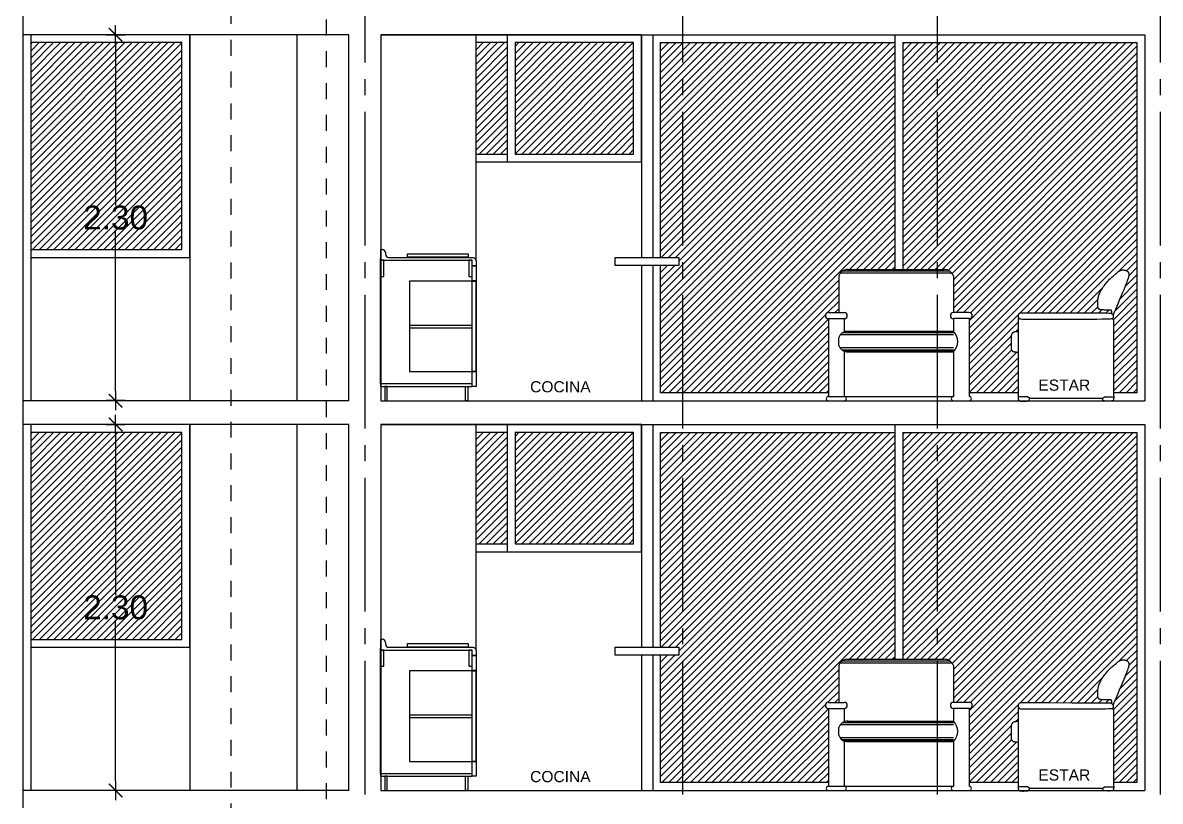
# Model space of a CAD drawing. Header units: millimetres. Extents: x 1217 to 2428, y 234 to 644.
# Drawn here: x 2248.72 to 2255.87, y 392.03 to 396.93 of the extents above; entities that cross this region are included whole.
import ezdxf

# ---------------------------------------------------------------- set-up
doc = ezdxf.new("R2010")
doc.units = ezdxf.units.MM
doc.linetypes.add('ACAD_ISO04W100', pattern=[30, 24, -3, 0, -3])
doc.linetypes.add('HIDDEN2', pattern=[0.1875, 0.125, -0.0625])
doc.layers.get('0').update_dxf_attribs({"lineweight": 5})
for name, color, linetype in [('0.1', 251, 'Continuous'), ('0.2', 2, 'Continuous'), ('0.3', 6, 'Continuous'), ('ARTEFACTOS', 4, 'Continuous'), ('Ejes', 8, 'Continuous'), ('MURO', 5, 'Continuous'), ('Texto', 1, 'Continuous')]:
    doc.layers.add(name, color=color, linetype=linetype)
doc.styles.add('INTERARQ', font='arial.ttf')
doc.styles.get("Standard").update_dxf_attribs({"font": 'arial.ttf'})
doc.dimstyles.new('ESCALA_1-50', dxfattribs={"dimtxt": 0.15, "dimasz": 0.06, "dimexe": 0.18, "dimexo": 0.0625, "dimgap": 0, "dimtad": 0, "dimtih": 1, "dimtoh": 1, "dimzin": 0, "dimdsep": 46, "dimtxsty": 'INTERARQ', "dimblk": 'DIMTICK', "dimcen": 0, "dimse1": 1, "dimse2": 1, "dimclrd": 256, "dimclre": 1, "dimclrt": 2, "dimadec": 0, "dimazin": 0, "dimtfac": 4.5, "dimtofl": 0, "dimtmove": 2, "dimatfit": 3, "dimldrblk": 'DIMTICK', "dimfxl": 1, "dimtolj": 1, "dimtzin": 0, "dimarcsym": 0})
pattern_1 = [(45, (422.33998, -305.07355), (-0.0224506403, 0.0224506403), [])]
pattern_2 = [(45, (422.33998, -302.62355), (-0.0224506403, 0.0224506403), [])]

# ---------------------------------------------------------------- blocks, each defined once
blk = doc.blocks.new('sillon elv 1')
at = {"layer": '0.2'}
blk.add_line((382065.2343, 7753267.5813), (382065.6901, 7753267.5813), dxfattribs=at)
for points in [[(382065.1739, 7753268.114), (382065.1742, 7753268.1156), (382065.1744, 7753268.1172), (382065.1745, 7753268.1189), (382065.1746, 7753268.1205), (382065.1745, 7753268.1222), (382065.1745, 7753268.1238), (382065.1744, 7753268.1253), (382065.1744, 7753268.1268), (382065.1745, 7753268.1281), (382065.1745, 7753268.1294), (382065.1747, 7753268.1306), (382065.1749, 7753268.1316), (382065.1751, 7753268.1326), (382065.1753, 7753268.1335), (382065.1756, 7753268.1342), (382065.1759, 7753268.1349), (382065.1762, 7753268.1355), (382065.1765, 7753268.136), (382065.1768, 7753268.1364), (382065.1771, 7753268.1368), (382065.1775, 7753268.1371), (382065.178, 7753268.1373), (382065.1785, 7753268.1375), (382065.179, 7753268.1376), (382065.1796, 7753268.1377), (382065.1804, 7753268.1378), (382065.1814, 7753268.1379), (382065.1828, 7753268.1379), (382065.1846, 7753268.138), (382065.187, 7753268.138), (382065.19, 7753268.1381), (382065.1937, 7753268.1381), (382065.1982, 7753268.1381), (382065.2034, 7753268.1382), (382065.2089, 7753268.1383), (382065.2147, 7753268.1384), (382065.2204, 7753268.1385), (382065.2259, 7753268.1386), (382065.231, 7753268.1388), (382065.2353, 7753268.139), (382065.2389, 7753268.1392), (382065.2417, 7753268.1395), (382065.2439, 7753268.1397), (382065.2455, 7753268.14), (382065.2467, 7753268.1403), (382065.2476, 7753268.1405), (382065.2482, 7753268.1408), (382065.2488, 7753268.141), (382065.2493, 7753268.1412), (382065.2498, 7753268.1413), (382065.2504, 7753268.1415), (382065.2509, 7753268.1417), (382065.2515, 7753268.142), (382065.2522, 7753268.1423), (382065.2529, 7753268.1426), (382065.2537, 7753268.1431), (382065.2545, 7753268.1437), (382065.2554, 7753268.1444), (382065.2563, 7753268.1454), (382065.2572, 7753268.1465), (382065.2581, 7753268.148), (382065.2589, 7753268.1498), (382065.2597, 7753268.1519), (382065.2604, 7753268.1545), (382065.2611, 7753268.1574), (382065.2616, 7753268.1608), (382065.262, 7753268.1645), (382065.2624, 7753268.1685), (382065.2626, 7753268.1727), (382065.2627, 7753268.1771), (382065.2627, 7753268.1816), (382065.2627, 7753268.1863), (382065.2625, 7753268.1909), (382065.2622, 7753268.1956), (382065.2617, 7753268.2004), (382065.2611, 7753268.2053), (382065.2603, 7753268.2102), (382065.2593, 7753268.2154), (382065.258, 7753268.2207), (382065.2565, 7753268.2262), (382065.2547, 7753268.2319), (382065.2526, 7753268.2378), (382065.2501, 7753268.2439), (382065.2474, 7753268.2502), (382065.2443, 7753268.2566), (382065.2408, 7753268.2632), (382065.2369, 7753268.2699), (382065.2327, 7753268.2767), (382065.228, 7753268.2836), (382065.2229, 7753268.2906), (382065.2176, 7753268.2976), (382065.212, 7753268.3046), (382065.2061, 7753268.3115), (382065.2001, 7753268.3182), (382065.194, 7753268.3249), (382065.1878, 7753268.3313), (382065.1816, 7753268.3375), (382065.1754, 7753268.3434), (382065.1694, 7753268.349), (382065.1635, 7753268.3543), (382065.1578, 7753268.3592), (382065.1525, 7753268.3637), (382065.1475, 7753268.3679), (382065.1429, 7753268.3715), (382065.1387, 7753268.3747), (382065.135, 7753268.3775), (382065.1316, 7753268.3799), (382065.1286, 7753268.382), (382065.1259, 7753268.3837), (382065.1233, 7753268.3851), (382065.1209, 7753268.3863), (382065.1187, 7753268.3874), (382065.1165, 7753268.3882), (382065.1144, 7753268.3889), (382065.1123, 7753268.3895), (382065.1103, 7753268.3899), (382065.1083, 7753268.3902), (382065.1063, 7753268.3904), (382065.1044, 7753268.3905), (382065.1024, 7753268.3904), (382065.1005, 7753268.3903), (382065.0985, 7753268.39), (382065.0966, 7753268.3897), (382065.0947, 7753268.3894), (382065.0929, 7753268.3889), (382065.0912, 7753268.3885), (382065.0896, 7753268.388), (382065.088, 7753268.3876), (382065.0866, 7753268.3872), (382065.0853, 7753268.3867), (382065.084, 7753268.3863), (382065.0829, 7753268.3859), (382065.0818, 7753268.3854), (382065.0808, 7753268.385), (382065.0798, 7753268.3846), (382065.0789, 7753268.3841), (382065.0779, 7753268.3836), (382065.077, 7753268.3831), (382065.0761, 7753268.3825), (382065.0752, 7753268.3818), (382065.0743, 7753268.3811), (382065.0735, 7753268.3803), (382065.0726, 7753268.3794), (382065.0718, 7753268.3784), (382065.071, 7753268.3773), (382065.0702, 7753268.376), (382065.0695, 7753268.3746), (382065.0688, 7753268.3731), (382065.0682, 7753268.3715), (382065.0677, 7753268.3697), (382065.0672, 7753268.3679), (382065.0668, 7753268.3659), (382065.0666, 7753268.3638), (382065.0665, 7753268.3614), (382065.0666, 7753268.3588), (382065.0669, 7753268.3558), (382065.0675, 7753268.3524), (382065.0683, 7753268.3484), (382065.0695, 7753268.3438), (382065.0711, 7753268.3385), (382065.0731, 7753268.3324), (382065.0756, 7753268.3252), (382065.0787, 7753268.3168), (382065.0825, 7753268.3069), (382065.0871, 7753268.2952), (382065.0925, 7753268.2816), (382065.099, 7753268.2658), (382065.1066, 7753268.2475), (382065.1153, 7753268.2269), (382065.1246, 7753268.2047), (382065.1341, 7753268.1823), (382065.1433, 7753268.1607), (382065.1516, 7753268.1412), (382065.1585, 7753268.125), (382065.1635, 7753268.1132), (382065.1662, 7753268.107)], [(382065.7482, 7753268.1195), (382065.7512, 7753268.1185), (382065.7538, 7753268.1173), (382065.7559, 7753268.1159), (382065.7576, 7753268.1144), (382065.759, 7753268.1129), (382065.7601, 7753268.1112), (382065.761, 7753268.1096), (382065.7617, 7753268.1079), (382065.7622, 7753268.1063), (382065.7626, 7753268.1048), (382065.7628, 7753268.1033), (382065.7629, 7753268.1018), (382065.763, 7753268.1004), (382065.7629, 7753268.0991), (382065.7628, 7753268.0978), (382065.7626, 7753268.0966), (382065.7624, 7753268.0954), (382065.7621, 7753268.0943), (382065.7618, 7753268.0932), (382065.7614, 7753268.0922), (382065.7609, 7753268.0912), (382065.7604, 7753268.0903), (382065.7599, 7753268.0894), (382065.7593, 7753268.0885), (382065.7586, 7753268.0877), (382065.7578, 7753268.0869), (382065.757, 7753268.0861), (382065.756, 7753268.0854), (382065.7551, 7753268.0847), (382065.754, 7753268.0841), (382065.7529, 7753268.0835), (382065.7517, 7753268.083), (382065.7502, 7753268.0826), (382065.7476, 7753268.0823), (382065.7428, 7753268.082), (382065.7348, 7753268.0818), (382065.7223, 7753268.0816), (382065.7045, 7753268.0815), (382065.6801, 7753268.0814), (382065.6482, 7753268.0813), (382065.6082, 7753268.0812), (382065.5617, 7753268.0812), (382065.5109, 7753268.0812), (382065.458, 7753268.0813), (382065.4051, 7753268.0813), (382065.3544, 7753268.0815), (382065.3081, 7753268.0817), (382065.2683, 7753268.0819), (382065.2366, 7753268.0823), (382065.2126, 7753268.0827), (382065.1951, 7753268.0832), (382065.1831, 7753268.0837), (382065.1755, 7753268.0842), (382065.1711, 7753268.0848), (382065.169, 7753268.0854), (382065.168, 7753268.0859), (382065.1673, 7753268.0865), (382065.1666, 7753268.0871), (382065.166, 7753268.0877), (382065.1655, 7753268.0884), (382065.1649, 7753268.0891), (382065.1645, 7753268.0899), (382065.164, 7753268.0907), (382065.1636, 7753268.0917), (382065.1633, 7753268.0927), (382065.1629, 7753268.0939), (382065.1627, 7753268.0951), (382065.1625, 7753268.0963), (382065.1623, 7753268.0976), (382065.1623, 7753268.0988), (382065.1623, 7753268.1), (382065.1625, 7753268.1011), (382065.1628, 7753268.1021), (382065.1632, 7753268.1031), (382065.1636, 7753268.1039), (382065.1642, 7753268.1048), (382065.1648, 7753268.1056), (382065.1655, 7753268.1063), (382065.1662, 7753268.1071), (382065.1669, 7753268.1078), (382065.1676, 7753268.1086), (382065.1684, 7753268.1094), (382065.1691, 7753268.1101), (382065.1699, 7753268.1109), (382065.1707, 7753268.1116), (382065.1716, 7753268.1124), (382065.1724, 7753268.113), (382065.1733, 7753268.1137), (382065.1743, 7753268.1143), (382065.1753, 7753268.1148), (382065.1764, 7753268.1153), (382065.1774, 7753268.1157), (382065.1785, 7753268.1161), (382065.1796, 7753268.1164), (382065.1807, 7753268.1167), (382065.1818, 7753268.1169), (382065.1839, 7753268.1172), (382065.1926, 7753268.1174), (382065.2144, 7753268.1176), (382065.2558, 7753268.1178), (382065.3233, 7753268.1181), (382065.4235, 7753268.1185), (382065.563, 7753268.1189), (382065.7482, 7753268.1195)], [(382065.1727, 7753268.0846), (382065.1704, 7753268.0832), (382065.1685, 7753268.0819), (382065.1669, 7753268.0806), (382065.1657, 7753268.0794), (382065.1647, 7753268.0781), (382065.164, 7753268.0769), (382065.1634, 7753268.0758), (382065.1631, 7753268.0746), (382065.1628, 7753268.0726), (382065.1626, 7753268.0652), (382065.1625, 7753268.047), (382065.1624, 7753268.0127), (382065.1624, 7753267.9567), (382065.1624, 7753267.8738), (382065.1624, 7753267.7584), (382065.1624, 7753267.6053)], [(382065.7621, 7753268.0013), (382065.7666, 7753268.0017), (382065.7707, 7753268.0019), (382065.7743, 7753268.0019), (382065.7775, 7753268.0017), (382065.7804, 7753268.0013), (382065.783, 7753268.0009), (382065.7852, 7753268.0003), (382065.7873, 7753267.9997), (382065.7892, 7753267.9991), (382065.791, 7753267.9984), (382065.7926, 7753267.9978), (382065.7941, 7753267.9971), (382065.7954, 7753267.9963), (382065.7966, 7753267.9955), (382065.7977, 7753267.9947), (382065.7987, 7753267.9938), (382065.7996, 7753267.9929), (382065.8005, 7753267.9919), (382065.8012, 7753267.9909), (382065.8018, 7753267.9898), (382065.8024, 7753267.9888), (382065.803, 7753267.9877), (382065.8034, 7753267.9866), (382065.8039, 7753267.9855), (382065.8043, 7753267.9843), (382065.8046, 7753267.9831), (382065.8049, 7753267.9816), (382065.8052, 7753267.9797), (382065.8055, 7753267.9773), (382065.8058, 7753267.9743), (382065.806, 7753267.9705), (382065.8062, 7753267.9658), (382065.8064, 7753267.9601), (382065.8066, 7753267.9536), (382065.8068, 7753267.9466), (382065.8069, 7753267.9394), (382065.8071, 7753267.9322), (382065.8072, 7753267.9251), (382065.8072, 7753267.9186), (382065.8072, 7753267.9129), (382065.8072, 7753267.9081), (382065.8072, 7753267.9041), (382065.807, 7753267.901), (382065.8069, 7753267.8984), (382065.8067, 7753267.8964), (382065.8065, 7753267.8948), (382065.8062, 7753267.8934), (382065.8059, 7753267.8922), (382065.8056, 7753267.891), (382065.8053, 7753267.8898), (382065.8048, 7753267.8887), (382065.8044, 7753267.8876), (382065.8039, 7753267.8865), (382065.8033, 7753267.8855), (382065.8027, 7753267.8845), (382065.802, 7753267.8836), (382065.8012, 7753267.8828), (382065.8004, 7753267.882), (382065.7995, 7753267.8812), (382065.7986, 7753267.8805), (382065.7976, 7753267.8799), (382065.7966, 7753267.8793), (382065.7955, 7753267.8787), (382065.7944, 7753267.8782), (382065.7933, 7753267.8777), (382065.7918, 7753267.8772), (382065.7898, 7753267.8767), (382065.787, 7753267.8762), (382065.783, 7753267.8755), (382065.7778, 7753267.8748), (382065.7709, 7753267.874), (382065.7621, 7753267.8731)], [(382065.1619, 7753267.5923), (382065.1619, 7753267.5897), (382065.1619, 7753267.5872), (382065.162, 7753267.585), (382065.1622, 7753267.5829), (382065.1624, 7753267.581), (382065.1627, 7753267.5792), (382065.163, 7753267.5776), (382065.1633, 7753267.5762), (382065.1636, 7753267.5749), (382065.164, 7753267.5737), (382065.1644, 7753267.5727), (382065.1648, 7753267.5718), (382065.1653, 7753267.5709), (382065.1658, 7753267.5702), (382065.1665, 7753267.5695), (382065.1672, 7753267.5689), (382065.168, 7753267.5684), (382065.1689, 7753267.5679), (382065.17, 7753267.5674), (382065.1712, 7753267.5671), (382065.1727, 7753267.5667), (382065.1744, 7753267.5664), (382065.1763, 7753267.5662), (382065.1785, 7753267.566), (382065.1811, 7753267.5658), (382065.1839, 7753267.5657), (382065.1869, 7753267.5657), (382065.19, 7753267.5656), (382065.1932, 7753267.5656), (382065.1965, 7753267.5656), (382065.1997, 7753267.5657), (382065.2028, 7753267.5657), (382065.2058, 7753267.5658), (382065.2087, 7753267.5658), (382065.2114, 7753267.5659), (382065.2139, 7753267.566), (382065.2162, 7753267.5662), (382065.2184, 7753267.5664), (382065.2203, 7753267.5667), (382065.2221, 7753267.5671), (382065.2237, 7753267.5675), (382065.2251, 7753267.5682), (382065.2265, 7753267.5691), (382065.2278, 7753267.5704), (382065.2292, 7753267.5722), (382065.2307, 7753267.5745), (382065.2324, 7753267.5775), (382065.2343, 7753267.5813)], [(382065.7625, 7753267.5923), (382065.7626, 7753267.5897), (382065.7625, 7753267.5872), (382065.7624, 7753267.585), (382065.7623, 7753267.5829), (382065.762, 7753267.581), (382065.7618, 7753267.5792), (382065.7615, 7753267.5776), (382065.7612, 7753267.5762), (382065.7608, 7753267.5749), (382065.7605, 7753267.5737), (382065.7601, 7753267.5727), (382065.7597, 7753267.5718), (382065.7592, 7753267.5709), (382065.7586, 7753267.5702), (382065.758, 7753267.5695), (382065.7573, 7753267.5689), (382065.7565, 7753267.5684), (382065.7556, 7753267.5679), (382065.7545, 7753267.5674), (382065.7533, 7753267.5671), (382065.7518, 7753267.5667), (382065.7501, 7753267.5664), (382065.7482, 7753267.5662), (382065.7459, 7753267.566), (382065.7434, 7753267.5658), (382065.7406, 7753267.5657), (382065.7376, 7753267.5657), (382065.7345, 7753267.5656), (382065.7312, 7753267.5656), (382065.728, 7753267.5656), (382065.7248, 7753267.5657), (382065.7216, 7753267.5657), (382065.7186, 7753267.5658), (382065.7158, 7753267.5658), (382065.7131, 7753267.5659), (382065.7106, 7753267.566), (382065.7083, 7753267.5662), (382065.7061, 7753267.5664), (382065.7041, 7753267.5667), (382065.7024, 7753267.5671), (382065.7008, 7753267.5675), (382065.6993, 7753267.5682), (382065.698, 7753267.5691), (382065.6966, 7753267.5704), (382065.6952, 7753267.5722), (382065.6937, 7753267.5745), (382065.6921, 7753267.5775), (382065.6901, 7753267.5813)]]:
    blk.add_lwpolyline(points, dxfattribs=at)
at = {"layer": '0.2', "elevation": 0}
for points in [[(382065.7529, 7753268.0835), (382065.7621, 7753268.0835), (382065.7621, 7753267.6053)], [(382065.1624, 7753267.6053), (382065.1619, 7753267.5923)], [(382065.2343, 7753267.5813), (382065.2197, 7753267.5923), (382065.1619, 7753267.5923)], [(382065.6901, 7753267.5813), (382065.7047, 7753267.5923), (382065.7636, 7753267.5923)], [(382065.7621, 7753267.6053), (382065.7625, 7753267.5923)]]:
    blk.add_lwpolyline(points, dxfattribs=at)
blk = doc.blocks.new('DIMTICK')
at = {"color": 1}
for p, q in [((-1, 0), (1, 0)), ((0, 1), (0, -1))]:
    blk.add_line(p, q, dxfattribs=at)
at = {"color": 3, "const_width": 0.141}
blk.add_lwpolyline([(0.71, 0.71), (-0.71, -0.71)], dxfattribs=at)
blk = doc.blocks.new('*D1627')
at = {"layer": '0.1', "lineweight": -2, "ltscale": 3, "transparency": 16777216}
for p, q in [((2249.3048, 396.7911), (2249.3048, 395.7777)), ((2249.3048, 394.6111), (2249.3048, 395.6245))]:
    blk.add_line(p, q, dxfattribs=at)
at = {"layer": 'Defpoints', "color": 0, "ltscale": 3, "transparency": 16777216}
for p in [(2248.9553, 396.8511, 0), (2249.3048, 396.8511), (2248.9553, 394.5511, 0)]:
    blk.add_point(p, dxfattribs=at)
at = {"layer": '0.1', "lineweight": -2, "ltscale": 3, "transparency": 16777216, "xscale": 0.06, "yscale": 0.06, "zscale": 0.06}
for p, rotation in [((2249.3048, 396.8511), 90), ((2249.3048, 394.5511), 270)]:
    blk.add_blockref('DIMTICK', p, dxfattribs=dict(at, rotation=rotation))
at = {"layer": '0.1', "color": 2, "ltscale": 3, "transparency": 16777216, "insert": (2249.3048, 395.7011), "char_height": 0.15, "attachment_point": 5, "style": 'INTERARQ'}
blk.add_mtext('\\A1;2.30', dxfattribs=at)
blk = doc.blocks.new('*D1628')
at = {"layer": '0.1', "lineweight": -2, "ltscale": 3, "transparency": 16777216}
for p, q in [((2249.3048, 394.3411), (2249.3048, 393.3277)), ((2249.3048, 392.1611), (2249.3048, 393.1745))]:
    blk.add_line(p, q, dxfattribs=at)
at = {"layer": 'Defpoints', "color": 0, "ltscale": 3, "transparency": 16777216}
for p in [(2248.9553, 394.4011, 0), (2249.3048, 394.4011), (2248.9553, 392.1011, 0)]:
    blk.add_point(p, dxfattribs=at)
at = {"layer": '0.1', "lineweight": -2, "ltscale": 3, "transparency": 16777216, "xscale": 0.06, "yscale": 0.06, "zscale": 0.06}
for p, rotation in [((2249.3048, 394.4011), 90), ((2249.3048, 392.1011), 270)]:
    blk.add_blockref('DIMTICK', p, dxfattribs=dict(at, rotation=rotation))
at = {"layer": '0.1', "color": 2, "ltscale": 3, "transparency": 16777216, "insert": (2249.3048, 393.2511), "char_height": 0.15, "attachment_point": 5, "style": 'INTERARQ'}
blk.add_mtext('\\A1;2.30', dxfattribs=at)

msp = doc.modelspace()

# ---------------------------------------------------------------- hatches: boundary and pattern name
at = {"layer": '0.1', "ltscale": 3}
h = msp.add_hatch(dxfattribs=at)
h.set_pattern_fill('ANSI31', color=256, scale=0.01)
h.set_pattern_definition([(45, (422.33998, -354.073447), (-0.0224506403, 0.0224506403), [])])
h.paths.add_polyline_path([(2248.77111, 396.80109), (2248.77111, 395.50109), (2249.72104, 395.50109), (2249.72104, 396.80109)])
h = msp.add_hatch(dxfattribs=at)
h.set_pattern_fill('ANSI31', color=256, scale=0.01)
h.set_pattern_definition(pattern_2)
h.paths.add_polyline_path([(2254.25251, 396.80099), (2254.46816, 396.80099), (2254.46816, 395.37581), (2254.25251, 395.37581)])
h.paths.add_polyline_path([(2252.86861, 396.80099), (2254.20251, 396.80099), (2254.20251, 395.37581), (2253.90862, 395.37581, 0.3308107), (2253.85003, 395.33579), (2253.85003, 395.10486), (2253.78505, 395.10486, 1), (2253.78505, 395.06691), (2253.78505, 394.60099), (2252.86861, 394.60099)])
h.paths.add_polyline_path([(2252.7306, 396.80099), (2252.86861, 396.80099), (2252.86861, 394.60099), (2252.7306, 394.60099), (2252.7306, 395.40099), (2252.84561, 395.40099), (2252.84561, 395.45099), (2252.7306, 395.45099)])
h.paths.add_polyline_path([(2251.81582, 396.80099), (2252.5606, 396.80099), (2252.5606, 396.10099), (2251.81582, 396.10099)])
h.paths.add_polyline_path([(2251.57076, 396.80099), (2251.76582, 396.80099), (2251.76582, 396.10099), (2251.57076, 396.10099)])
h = msp.add_hatch(dxfattribs=at)
h.set_pattern_fill('ANSI31', color=256, scale=0.01)
h.set_pattern_definition(pattern_2)
h.paths.add_polyline_path([(2254.46816, 396.80099), (2255.72441, 396.80099), (2255.72441, 394.60099), (2255.57804, 394.60099), (2255.57805, 394.74078), (2255.57807, 394.85611), (2255.57807, 394.93904), (2255.57805, 394.99499), (2255.57798, 395.02935), (2255.57786, 395.04753), (2255.57762, 395.05673), (2255.57584, 395.06061), (2255.57287, 395.06364), (2255.56824, 395.06681), (2255.57199, 395.06784), (2255.57521, 395.07069), (2255.57709, 395.07439), (2255.57823, 395.07944), (2255.57802, 395.08402), (2255.57641, 395.08699), (2255.5743, 395.08941), (2255.57692, 395.09554), (2255.58196, 395.10732), (2255.58888, 395.12355), (2255.59718, 395.14304), (2255.60633, 395.16459), (2255.61584, 395.18704), (2255.62518, 395.20919), (2255.63384, 395.22986), (2255.64142, 395.24811), (2255.6479, 395.26392), (2255.65339, 395.27753), (2255.65798, 395.28919), (2255.66177, 395.29911), (2255.66487, 395.30754), (2255.66736, 395.3147), (2255.66934, 395.32084), (2255.67091, 395.32616), (2255.67268, 395.33294), (2255.67381, 395.33977), (2255.67398, 395.34492), (2255.67349, 395.3492), (2255.67236, 395.35382), (2255.67029, 395.35836), (2255.66752, 395.36228), (2255.66414, 395.36507), (2255.66021, 395.36716), (2255.6565, 395.36863), (2255.65235, 395.36998), (2255.6473, 395.37138), (2255.64175, 395.37247), (2255.63601, 395.37291), (2255.63114, 395.37247), (2255.62709, 395.37161), (2255.62284, 395.37019), (2255.61832, 395.36814), (2255.61329, 395.36527), (2255.6088, 395.36225), (2255.60546, 395.35986), (2255.60173, 395.35708), (2255.59759, 395.35386), (2255.59299, 395.35019), (2255.58797, 395.34606), (2255.5826, 395.34153), (2255.57695, 395.3366), (2255.57106, 395.33132), (2255.565, 395.32571), (2255.55884, 395.3198), (2255.55264, 395.31362), (2255.54645, 395.3072), (2255.54032, 395.30057), (2255.53432, 395.29379), (2255.52848, 395.2869), (2255.52286, 395.27993), (2255.5175, 395.27294), (2255.51246, 395.26596), (2255.50779, 395.25904), (2255.50352, 395.25222), (2255.49966, 395.24551), (2255.49617, 395.23894), (2255.49306, 395.23251), (2255.4903, 395.22623), (2255.48787, 395.22014), (2255.48575, 395.21423), (2255.48394, 395.20852), (2255.48242, 395.20302), (2255.48115, 395.19772), (2255.48012, 395.19258), (2255.47931, 395.18759), (2255.4787, 395.18272), (2255.47825, 395.17795), (2255.47795, 395.17325), (2255.47777, 395.1686), (2255.4777, 395.16398), (2255.47773, 395.15945), (2255.47786, 395.15504), (2255.47821, 395.14866), (2255.47907, 395.14121), (2255.4803, 395.13539), (2255.48223, 395.13024), (2255.4849, 395.12678), (2255.48798, 395.12459), (2255.49197, 395.12319), (2255.49356, 395.12255), (2255.49745, 395.1219), (2255.50152, 395.12155), (2255.5051, 395.12133), (2255.50949, 395.12113), (2255.51455, 395.12097), (2255.52004, 395.12083), (2255.52577, 395.12071), (2255.53152, 395.12062), (2255.53707, 395.12054), (2255.54221, 395.12048), (2255.54673, 395.12043), (2255.55048, 395.12039), (2255.55348, 395.12035), (2255.55585, 395.12032), (2255.55767, 395.12028), (2255.55904, 395.12023), (2255.56007, 395.12016), (2255.56084, 395.12007), (2255.56145, 395.11996), (2255.56199, 395.11981), (2255.56247, 395.11963), (2255.56291, 395.1194), (2255.5633, 395.11911), (2255.56366, 395.11876), (2255.56399, 395.11834), (2255.56429, 395.11784), (2255.56458, 395.11725), (2255.56486, 395.11657), (2255.56513, 395.1158), (2255.56537, 395.11493), (2255.56558, 395.11396), (2255.56576, 395.1129), (2255.5659, 395.11173), (2255.56599, 395.11047), (2255.56603, 395.1091), (2255.56601, 395.10764), (2255.56597, 395.10609), (2255.56581, 395.10113), (2255.56638, 395.09655), (2255.56265, 395.09825), (2255.55815, 395.09946), (2255.54783, 395.09971), (2255.52607, 395.09992), (2255.48469, 395.10016), (2255.41716, 395.10044), (2255.31694, 395.1008), (2255.17747, 395.10126), (2254.99223, 395.10182), (2254.98783, 395.10034), (2254.9836, 395.09763), (2254.98079, 395.0945), (2254.97866, 395.09049), (2254.97753, 395.08571), (2254.97746, 395.08155), (2254.97815, 395.07704), (2254.97964, 395.07303), (2254.98218, 395.0695), (2254.98673, 395.06585), (2254.97837, 395.06585), (2254.97837, 394.98365), (2254.9738, 394.98408), (2254.96787, 394.98435), (2254.96147, 394.98393), (2254.95644, 394.98299), (2254.95108, 394.98144), (2254.94623, 394.97942), (2254.94261, 394.97711), (2254.93997, 394.97437), (2254.93801, 394.97123), (2254.93615, 394.96691), (2254.93533, 394.96311), (2254.93479, 394.9584), (2254.93444, 394.9528), (2254.93422, 394.94809), (2254.93402, 394.94241), (2254.93382, 394.93596), (2254.93365, 394.92898), (2254.9335, 394.92174), (2254.93337, 394.91449), (2254.93328, 394.90748), (2254.93322, 394.90098), (2254.9332, 394.89522), (2254.93323, 394.8881), (2254.93349, 394.8805), (2254.9341, 394.87596), (2254.93536, 394.87138), (2254.93737, 394.86715), (2254.94026, 394.8639), (2254.94373, 394.86163), (2254.94745, 394.85985), (2254.95175, 394.85876), (2254.95741, 394.85788), (2254.96269, 394.85718), (2254.96959, 394.85637), (2254.97837, 394.85543), (2254.97837, 394.60099), (2254.67089, 394.60099), (2254.67089, 395.06691, 1), (2254.67089, 395.10486), (2254.57089, 395.10486), (2254.57089, 395.33579, 0.3308101), (2254.5123, 395.37581), (2254.46816, 395.37581)])
h = msp.add_hatch(dxfattribs=at)
h.set_pattern_fill('ANSI31', color=256, scale=0.01)
h.set_pattern_definition([(45, (422.33998, -356.52344), (-0.0224506403, 0.0224506403), [])])
h.paths.add_polyline_path([(2248.77111, 394.3511), (2248.77111, 393.0511), (2249.72104, 393.0511), (2249.72104, 394.3511)])
h = msp.add_hatch(dxfattribs=at)
h.set_pattern_fill('ANSI31', color=256, scale=0.01)
h.set_pattern_definition(pattern_1)
h.paths.add_polyline_path([(2254.25251, 394.35099), (2254.46816, 394.35099), (2254.46816, 392.92581), (2254.25251, 392.92581)])
h.paths.add_polyline_path([(2252.86861, 394.35099), (2254.20251, 394.35099), (2254.20251, 392.92581), (2253.90862, 392.92581, 0.3308107), (2253.85003, 392.88579), (2253.85003, 392.65486), (2253.78505, 392.65486, 1), (2253.78505, 392.61691), (2253.78505, 392.15099), (2252.86861, 392.15099)])
h.paths.add_polyline_path([(2252.7306, 394.35099), (2252.86861, 394.35099), (2252.86861, 392.15099), (2252.7306, 392.15099), (2252.7306, 392.95099), (2252.84561, 392.95099), (2252.84561, 393.00099), (2252.7306, 393.00099)])
h.paths.add_polyline_path([(2251.81582, 394.35099), (2252.5606, 394.35099), (2252.5606, 393.65099), (2251.81582, 393.65099)])
h.paths.add_polyline_path([(2251.57076, 394.35099), (2251.76582, 394.35099), (2251.76582, 393.65099), (2251.57076, 393.65099)])
h = msp.add_hatch(dxfattribs=at)
h.set_pattern_fill('ANSI31', color=256, scale=0.01)
h.set_pattern_definition(pattern_1)
h.paths.add_polyline_path([(2254.46816, 394.35099), (2255.72441, 394.35099), (2255.72441, 392.15099), (2255.57804, 392.15099), (2255.57805, 392.29078), (2255.57807, 392.40611), (2255.57807, 392.48904), (2255.57805, 392.54499), (2255.57798, 392.57935), (2255.57786, 392.59752), (2255.57762, 392.60673), (2255.57584, 392.61061), (2255.57287, 392.61364), (2255.56824, 392.61681), (2255.57199, 392.61784), (2255.57521, 392.62069), (2255.57709, 392.62439), (2255.57823, 392.62944), (2255.57802, 392.63402), (2255.57641, 392.63699), (2255.5743, 392.63941), (2255.57692, 392.64554), (2255.58196, 392.65732), (2255.58888, 392.67355), (2255.59718, 392.69304), (2255.60633, 392.71459), (2255.61584, 392.73704), (2255.62518, 392.75919), (2255.63384, 392.77986), (2255.64142, 392.79811), (2255.6479, 392.81392), (2255.65339, 392.82753), (2255.65798, 392.83919), (2255.66177, 392.84911), (2255.66487, 392.85754), (2255.66736, 392.8647), (2255.66934, 392.87084), (2255.67091, 392.87616), (2255.67268, 392.88294), (2255.67381, 392.88977), (2255.67398, 392.89492), (2255.67349, 392.8992), (2255.67236, 392.90382), (2255.67029, 392.90836), (2255.66752, 392.91228), (2255.66414, 392.91507), (2255.66021, 392.91716), (2255.6565, 392.91863), (2255.65235, 392.91998), (2255.6473, 392.92138), (2255.64175, 392.92247), (2255.63601, 392.92291), (2255.63114, 392.92247), (2255.62709, 392.92161), (2255.62284, 392.92019), (2255.61832, 392.91814), (2255.61329, 392.91527), (2255.6088, 392.91225), (2255.60546, 392.90986), (2255.60173, 392.90708), (2255.59759, 392.90386), (2255.59299, 392.90019), (2255.58797, 392.89606), (2255.5826, 392.89153), (2255.57695, 392.8866), (2255.57106, 392.88132), (2255.565, 392.87571), (2255.55884, 392.8698), (2255.55264, 392.86362), (2255.54645, 392.8572), (2255.54032, 392.85057), (2255.53432, 392.84379), (2255.52848, 392.8369), (2255.52286, 392.82993), (2255.5175, 392.82294), (2255.51246, 392.81596), (2255.50779, 392.80904), (2255.50352, 392.80222), (2255.49966, 392.79551), (2255.49617, 392.78894), (2255.49306, 392.78251), (2255.4903, 392.77623), (2255.48787, 392.77014), (2255.48575, 392.76423), (2255.48394, 392.75852), (2255.48242, 392.75302), (2255.48115, 392.74772), (2255.48012, 392.74258), (2255.47931, 392.73759), (2255.4787, 392.73272), (2255.47825, 392.72795), (2255.47795, 392.72325), (2255.47777, 392.7186), (2255.4777, 392.71398), (2255.47773, 392.70945), (2255.47786, 392.70504), (2255.47821, 392.69866), (2255.47907, 392.69121), (2255.4803, 392.68539), (2255.48223, 392.68024), (2255.4849, 392.67678), (2255.48798, 392.67459), (2255.49197, 392.67319), (2255.49356, 392.67255), (2255.49745, 392.6719), (2255.50152, 392.67155), (2255.5051, 392.67133), (2255.50949, 392.67113), (2255.51455, 392.67097), (2255.52004, 392.67083), (2255.52577, 392.67071), (2255.53152, 392.67062), (2255.53707, 392.67054), (2255.54221, 392.67048), (2255.54673, 392.67043), (2255.55048, 392.67039), (2255.55348, 392.67035), (2255.55585, 392.67032), (2255.55767, 392.67028), (2255.55904, 392.67023), (2255.56007, 392.67016), (2255.56084, 392.67007), (2255.56145, 392.66996), (2255.56199, 392.66981), (2255.56247, 392.66963), (2255.56291, 392.6694), (2255.5633, 392.66911), (2255.56366, 392.66876), (2255.56399, 392.66834), (2255.56429, 392.66784), (2255.56458, 392.66725), (2255.56486, 392.66657), (2255.56513, 392.6658), (2255.56537, 392.66493), (2255.56558, 392.66396), (2255.56576, 392.6629), (2255.5659, 392.66173), (2255.56599, 392.66047), (2255.56603, 392.6591), (2255.56601, 392.65764), (2255.56597, 392.65609), (2255.56581, 392.65113), (2255.56638, 392.64655), (2255.56265, 392.64825), (2255.55815, 392.64946), (2255.54783, 392.64971), (2255.52607, 392.64992), (2255.48469, 392.65016), (2255.41716, 392.65044), (2255.31694, 392.6508), (2255.17747, 392.65126), (2254.99223, 392.65182), (2254.98783, 392.65034), (2254.9836, 392.64763), (2254.98079, 392.6445), (2254.97866, 392.64049), (2254.97753, 392.63571), (2254.97746, 392.63155), (2254.97815, 392.62704), (2254.97964, 392.62303), (2254.98218, 392.6195), (2254.98673, 392.61585), (2254.97837, 392.61585), (2254.97837, 392.53365), (2254.9738, 392.53408), (2254.96787, 392.53435), (2254.96147, 392.53393), (2254.95644, 392.53299), (2254.95108, 392.53144), (2254.94623, 392.52942), (2254.94261, 392.52711), (2254.93997, 392.52437), (2254.93801, 392.52123), (2254.93615, 392.51691), (2254.93533, 392.51311), (2254.93479, 392.5084), (2254.93444, 392.5028), (2254.93422, 392.49809), (2254.93402, 392.49241), (2254.93382, 392.48596), (2254.93365, 392.47898), (2254.9335, 392.47174), (2254.93337, 392.46449), (2254.93328, 392.45748), (2254.93322, 392.45098), (2254.9332, 392.44522), (2254.93323, 392.4381), (2254.93349, 392.4305), (2254.9341, 392.42596), (2254.93536, 392.42138), (2254.93737, 392.41715), (2254.94026, 392.4139), (2254.94373, 392.41163), (2254.94745, 392.40985), (2254.95175, 392.40876), (2254.95741, 392.40788), (2254.96269, 392.40718), (2254.96959, 392.40637), (2254.97837, 392.40543), (2254.97837, 392.15099), (2254.67089, 392.15099), (2254.67089, 392.61691, 1), (2254.67089, 392.65486), (2254.57089, 392.65486), (2254.57089, 392.88579, 0.3308101), (2254.5123, 392.92581), (2254.46816, 392.92581)])

# ---------------------------------------------------------------- linework, layer by layer
at = {"layer": '0.1', "ltscale": 3, "elevation": 0}
for points in [[(2248.77111, 395.45109), (2249.77104, 395.45109), (2249.77104, 396.85109), (2248.72111, 396.85109)], [(2251.57076, 396.05099), (2252.6106, 396.05099), (2252.6106, 396.85099), (2250.97104, 396.85099)], [(2251.76582, 396.85099), (2251.76582, 396.05099)], [(2254.20251, 396.85099), (2254.20251, 395.37581)], [(2248.77111, 395.50109), (2249.72104, 395.50109), (2249.72104, 396.80109), (2248.77111, 396.80109)], [(2251.76582, 396.80099), (2251.57076, 396.80099)], [(2251.81582, 396.10099), (2252.5606, 396.10099), (2252.5606, 396.80099), (2251.81582, 396.80099)], [(2251.81582, 396.80099), (2251.81582, 396.10099)], [(2252.7306, 395.45099), (2252.7306, 396.80099), (2254.20251, 396.80099)], [(2254.25251, 396.80099), (2255.72441, 396.80099), (2255.72441, 394.60099), (2255.57804, 394.60099)], [(2254.25251, 396.80099), (2254.25251, 395.37581)], [(2251.57076, 396.10099), (2251.76582, 396.10099)], [(2253.78505, 394.60099), (2252.7306, 394.60099), (2252.7306, 395.40099)], [(2254.97837, 394.60099), (2254.67089, 394.60099)], [(2248.77111, 393.0011), (2249.77104, 393.0011), (2249.77104, 394.4011), (2248.72111, 394.4011)], [(2251.57076, 393.60099), (2252.6106, 393.60099), (2252.6106, 394.40099), (2250.97104, 394.40099)], [(2251.76582, 394.40099), (2251.76582, 393.60099)], [(2254.20251, 394.40099), (2254.20251, 392.92581)], [(2248.77111, 393.0511), (2249.72104, 393.0511), (2249.72104, 394.3511), (2248.77111, 394.3511)], [(2251.76582, 394.35099), (2251.57076, 394.35099)], [(2251.81582, 393.65099), (2252.5606, 393.65099), (2252.5606, 394.35099), (2251.81582, 394.35099)], [(2251.81582, 394.35099), (2251.81582, 393.65099)], [(2252.7306, 393.00099), (2252.7306, 394.35099), (2254.20251, 394.35099)], [(2254.25251, 394.35099), (2255.72441, 394.35099), (2255.72441, 392.15099), (2255.57804, 392.15099)], [(2254.25251, 394.35099), (2254.25251, 392.92581)], [(2251.57076, 393.65099), (2251.76582, 393.65099)], [(2253.78505, 392.15099), (2252.7306, 392.15099), (2252.7306, 392.95099)], [(2254.97837, 392.15099), (2254.67089, 392.15099)]]:
    msp.add_lwpolyline(points, dxfattribs=at)
at = {"layer": '0.1', "linetype": 'ByBlock', "elevation": 0}
for points in [[(2253.85003, 395.33579), (2253.85003, 395.10486)], [(2253.85003, 395.33579), (2253.85003, 395.10486)], [(2253.85003, 395.33579), (2253.85003, 395.10486)], [(2253.86033, 395.35417), (2254.56059, 395.35417)], [(2253.87421, 395.36648), (2254.54671, 395.36648)], [(2253.90391, 395.37581), (2254.5123, 395.37581)], [(2253.90391, 395.37581), (2254.5123, 395.37581)], [(2254.57089, 395.33579), (2254.57089, 395.10486)], [(2254.57089, 395.33579), (2254.57089, 395.10486)], [(2253.78505, 395.10486), (2253.88505, 395.10486)], [(2253.78505, 395.10486), (2253.88505, 395.10486)], [(2253.78505, 395.06691), (2253.78505, 394.5777)], [(2253.78505, 395.06691), (2253.88505, 395.06691)], [(2253.78505, 395.06691), (2253.78505, 394.5777)], [(2253.78505, 395.06691), (2253.88505, 395.06691)], [(2253.88505, 395.06691), (2253.88505, 394.98705)], [(2253.88505, 395.06691), (2253.88505, 394.98705)], [(2254.67089, 395.10486), (2254.57089, 395.10486)], [(2254.67089, 395.10486), (2254.57089, 395.10486)], [(2254.57089, 395.06691), (2254.57089, 394.98705)], [(2254.67089, 395.06691), (2254.57089, 395.06691)], [(2254.57089, 395.06691), (2254.57089, 394.98705)], [(2254.67089, 395.06691), (2254.57089, 395.06691)], [(2254.67089, 395.06691), (2254.67089, 394.5777)], [(2254.67089, 395.06691), (2254.67089, 394.5777)], [(2253.86083, 394.96601), (2254.57089, 394.96601)], [(2253.86083, 394.96601), (2254.57089, 394.96601)], [(2253.87584, 394.97873), (2254.57089, 394.97873)], [(2253.90391, 394.98705), (2254.57089, 394.98705)], [(2253.90391, 394.98705), (2254.57089, 394.98705)], [(2253.85003, 394.89849), (2253.85003, 394.94703)], [(2253.85665, 394.88508), (2254.57089, 394.88508)], [(2253.86919, 394.87138), (2254.57089, 394.87138)], [(2253.88505, 394.86233), (2253.88505, 394.58156)], [(2253.88505, 394.86233), (2254.57089, 394.86233)], [(2253.88505, 394.86233), (2254.57089, 394.86233)], [(2253.88505, 394.85846), (2253.88505, 394.5777)], [(2253.90862, 394.85846), (2254.57089, 394.85846)], [(2253.90862, 394.85846), (2254.57089, 394.85846)], [(2254.57089, 394.85846), (2254.57089, 394.5777)], [(2254.57089, 394.85846), (2254.57089, 394.5777)], [(2253.78505, 394.5777), (2254.57089, 394.5777)], [(2253.78505, 394.5777), (2254.57089, 394.5777)], [(2253.86033, 392.90417), (2254.56059, 392.90417)], [(2253.87421, 392.91648), (2254.54671, 392.91648)], [(2253.90391, 392.92581), (2254.5123, 392.92581)], [(2253.90391, 392.92581), (2254.5123, 392.92581)], [(2253.85003, 392.88579), (2253.85003, 392.65486)], [(2253.85003, 392.88579), (2253.85003, 392.65486)], [(2253.85003, 392.88579), (2253.85003, 392.65486)], [(2254.57089, 392.88579), (2254.57089, 392.65486)], [(2254.57089, 392.88579), (2254.57089, 392.65486)], [(2253.78505, 392.65486), (2253.88505, 392.65486)], [(2253.78505, 392.65486), (2253.88505, 392.65486)], [(2253.78505, 392.61691), (2253.78505, 392.1277)], [(2253.78505, 392.61691), (2253.88505, 392.61691)], [(2253.78505, 392.61691), (2253.78505, 392.1277)], [(2253.78505, 392.61691), (2253.88505, 392.61691)], [(2253.88505, 392.61691), (2253.88505, 392.53705)], [(2253.88505, 392.61691), (2253.88505, 392.53705)], [(2254.67089, 392.65486), (2254.57089, 392.65486)], [(2254.67089, 392.65486), (2254.57089, 392.65486)], [(2254.57089, 392.61691), (2254.57089, 392.53705)], [(2254.67089, 392.61691), (2254.57089, 392.61691)], [(2254.57089, 392.61691), (2254.57089, 392.53705)], [(2254.67089, 392.61691), (2254.57089, 392.61691)], [(2254.67089, 392.61691), (2254.67089, 392.1277)], [(2254.67089, 392.61691), (2254.67089, 392.1277)], [(2253.90391, 392.53705), (2254.57089, 392.53705)], [(2253.90391, 392.53705), (2254.57089, 392.53705)], [(2253.85003, 392.44849), (2253.85003, 392.49703)], [(2253.86083, 392.51601), (2254.57089, 392.51601)], [(2253.86083, 392.51601), (2254.57089, 392.51601)], [(2253.87584, 392.52873), (2254.57089, 392.52873)], [(2253.85665, 392.43508), (2254.57089, 392.43508)], [(2253.86919, 392.42138), (2254.57089, 392.42138)], [(2253.88505, 392.41233), (2253.88505, 392.13156)], [(2253.88505, 392.41233), (2254.57089, 392.41233)], [(2253.88505, 392.41233), (2254.57089, 392.41233)], [(2253.88505, 392.40846), (2253.88505, 392.1277)], [(2253.90862, 392.40846), (2254.57089, 392.40846)], [(2253.90862, 392.40846), (2254.57089, 392.40846)], [(2254.57089, 392.40846), (2254.57089, 392.1277)], [(2254.57089, 392.40846), (2254.57089, 392.1277)], [(2253.78505, 392.1277), (2254.57089, 392.1277)], [(2253.78505, 392.1277), (2254.57089, 392.1277)]]:
    msp.add_lwpolyline(points, dxfattribs=at)
at = {"layer": '0.1', "linetype": 'ByBlock'}
for centre, radius, start, end in [((2253.90626, 395.31637, 0), 0.05949, 87.731971, 160.95095), ((2253.90626, 395.31637, 0), 0.05949, 87.731971, 160.95095), ((2254.51465, 395.31637, 0), 0.05949, 19.04905, 92.268029), ((2254.51465, 395.31637, 0), 0.05949, 19.04905, 92.268029), ((2253.78505, 395.08588, 0), 0.01897, 90, 270), ((2253.78505, 395.08588, 0), 0.01897, 90, 270), ((2253.88505, 395.08588, 0), 0.01897, 270, 90), ((2253.88505, 395.08588, 0), 0.01897, 270, 90), ((2254.57089, 395.08588, 0), 0.01897, 90, 270), ((2254.57089, 395.08588, 0), 0.01897, 90, 270), ((2254.67089, 395.08588, 0), 0.01897, 270, 90), ((2254.67089, 395.08588, 0), 0.01897, 270, 90), ((2253.90626, 394.92761, 0), 0.05949, 87.731971, 160.95095), ((2253.90626, 394.92761, 0), 0.05949, 87.731971, 160.95095), ((2254.50945, 394.92276, 0), 0.08893, 313.695506, 46.304494), ((2254.50945, 394.92276, 0), 0.08893, 313.695506, 46.304494), ((2253.90626, 394.91791, 0), 0.05949, 199.04905, 272.268029), ((2253.90626, 394.91791, 0), 0.05949, 199.04905, 272.268029), ((2253.78505, 394.56435, 0), 0.01335, 90, 270), ((2253.78505, 394.56435, 0), 0.01335, 90, 270), ((2253.88505, 394.56435, 0), 0.01335, 270, 90), ((2253.88505, 394.56435, 0), 0.01335, 270, 90), ((2254.57089, 394.56435, 0), 0.01335, 90, 270), ((2254.57089, 394.56435, 0), 0.01335, 90, 270), ((2254.67089, 394.56435, 0), 0.01335, 270, 90), ((2254.67089, 394.56435, 0), 0.01335, 270, 90), ((2253.90626, 392.86637, 0), 0.05949, 87.731971, 160.95095), ((2253.90626, 392.86637, 0), 0.05949, 87.731971, 160.95095), ((2254.51465, 392.86637, 0), 0.05949, 19.04905, 92.268029), ((2254.51465, 392.86637, 0), 0.05949, 19.04905, 92.268029), ((2253.78505, 392.63588, 0), 0.01897, 90, 270), ((2253.78505, 392.63588, 0), 0.01897, 90, 270), ((2253.88505, 392.63588, 0), 0.01897, 270, 90), ((2253.88505, 392.63588, 0), 0.01897, 270, 90), ((2254.57089, 392.63588, 0), 0.01897, 90, 270), ((2254.57089, 392.63588, 0), 0.01897, 90, 270), ((2254.67089, 392.63588, 0), 0.01897, 270, 90), ((2254.67089, 392.63588, 0), 0.01897, 270, 90), ((2253.90626, 392.47761, 0), 0.05949, 87.731971, 160.95095), ((2253.90626, 392.47761, 0), 0.05949, 87.731971, 160.95095), ((2254.50945, 392.47276, 0), 0.08893, 313.695506, 46.304494), ((2254.50945, 392.47276, 0), 0.08893, 313.695506, 46.304494), ((2253.90626, 392.46791, 0), 0.05949, 199.04905, 272.268029), ((2253.90626, 392.46791, 0), 0.05949, 199.04905, 272.268029), ((2253.78505, 392.11435, 0), 0.01335, 90, 270), ((2253.78505, 392.11435, 0), 0.01335, 90, 270), ((2253.88505, 392.11435, 0), 0.01335, 270, 90), ((2253.88505, 392.11435, 0), 0.01335, 270, 90), ((2254.57089, 392.11435, 0), 0.01335, 90, 270), ((2254.57089, 392.11435, 0), 0.01335, 90, 270), ((2254.67089, 392.11435, 0), 0.01335, 270, 90), ((2254.67089, 392.11435, 0), 0.01335, 270, 90)]:
    msp.add_arc(centre, radius, start, end, dxfattribs=at)
at = {"layer": '0.2', "linetype": 'HIDDEN2', "ltscale": 0.5}
for p, q in [((2250.02922, 424.619, 0), (2250.02922, 376.75244, 0)), ((2250.62922, 423.9466, 0), (2250.62922, 376.91828, 0))]:
    msp.add_line(p, q, dxfattribs=at)
at = {"layer": '0.2', "ltscale": 3, "elevation": 0}
for points in [[(2249.77104, 396.85109), (2249.77104, 394.55109)], [(2251.57076, 395.43074), (2251.57076, 396.85099)], [(2252.6106, 396.85099), (2252.6106, 395.45099)], [(2252.6806, 396.85099), (2252.6806, 395.45099)], [(2252.6106, 395.40099), (2252.6106, 394.55099)], [(2252.6806, 395.40099), (2252.6806, 394.55099)], [(2249.77104, 394.4011), (2249.77104, 392.1011)], [(2251.57076, 392.98074), (2251.57076, 394.40099)], [(2252.6106, 394.40099), (2252.6106, 393.00099)], [(2252.6806, 394.40099), (2252.6806, 393.00099)], [(2252.6106, 392.95099), (2252.6106, 392.10099)], [(2252.6806, 392.95099), (2252.6806, 392.10099)]]:
    msp.add_lwpolyline(points, dxfattribs=at)
at = {"layer": '0.2', "elevation": 0}
for points in [[(2251.13933, 395.47485), (2251.52034, 395.47485), (2251.52034, 395.4525), (2251.13933, 395.4525)], [(2251.57061, 395.30263), (2251.15199, 395.30263), (2251.15199, 394.73413), (2251.57061, 394.73413)], [(2251.57076, 394.73413), (2251.54545, 394.73413), (2251.54545, 395.30263), (2251.57076, 395.30263)], [(2251.13933, 393.02485), (2251.52034, 393.02485), (2251.52034, 393.0025), (2251.13933, 393.0025)], [(2251.57061, 392.85263), (2251.15199, 392.85263), (2251.15199, 392.28413), (2251.57061, 392.28413)], [(2251.57076, 392.28413), (2251.54545, 392.28413), (2251.54545, 392.85263), (2251.57076, 392.85263)]]:
    msp.add_lwpolyline(points, close=True, dxfattribs=at)
for points in [[(2251.15199, 395.00917), (2251.54545, 395.00917), (2251.54545, 395.02418), (2251.15199, 395.02418), (2251.15199, 395.00917)], [(2251.15199, 392.55917), (2251.54545, 392.55917), (2251.54545, 392.57418), (2251.15199, 392.57418), (2251.15199, 392.55917)]]:
    msp.add_lwpolyline(points, dxfattribs=at)
at = {"layer": '0.3'}
for p, q in [((2250.97076, 395.50163, 0), (2250.98089, 395.50163, 0)), ((2251.00114, 395.48137, 0), (2251.00114, 395.47125, 0)), ((2251.0214, 395.45099, 0), (2251.55304, 395.45099, 0)), ((2250.97076, 393.05163, 0), (2250.98089, 393.05163, 0)), ((2251.00114, 393.03137, 0), (2251.00114, 393.02125, 0)), ((2251.0214, 393.00099, 0), (2251.55304, 393.00099, 0))]:
    msp.add_line(p, q, dxfattribs=at)
at = {"layer": '0.3', "ltscale": 3, "elevation": 0}
for points in [[(2248.72111, 396.85109), (2248.72111, 394.55109)], [(2248.77111, 396.85109), (2248.77111, 394.55109)], [(2250.44415, 396.85099), (2250.44415, 394.55099)], [(2248.72111, 394.4011), (2248.72111, 392.1011)], [(2248.77111, 394.4011), (2248.77111, 392.1011)], [(2250.44415, 394.40099), (2250.44415, 392.10099)]]:
    msp.add_lwpolyline(points, dxfattribs=at)
at = {"layer": '0.3', "elevation": 0}
for points in [[(2250.97076, 395.50163), (2250.97076, 395.43327), (2251.54545, 395.43327)], [(2251.57076, 395.39939), (2251.54545, 395.39939), (2251.54545, 395.43327)], [(2250.97076, 394.64087), (2251.54545, 394.64087), (2251.54545, 394.65587), (2250.97076, 394.65587), (2250.97076, 394.64087)], [(2251.01178, 394.64087), (2250.99659, 394.64087), (2250.99659, 394.55099), (2251.01178, 394.55099), (2251.01178, 394.64087)], [(2251.50443, 394.64087), (2251.51962, 394.64087), (2251.51962, 394.55099), (2251.50443, 394.55099), (2251.50443, 394.64087)], [(2250.97076, 393.05163), (2250.97076, 392.98327), (2251.54545, 392.98327)], [(2251.57076, 392.94939), (2251.54545, 392.94939), (2251.54545, 392.98327)], [(2250.97076, 392.19087), (2251.54545, 392.19087), (2251.54545, 392.20587), (2250.97076, 392.20587), (2250.97076, 392.19087)], [(2251.01178, 392.19087), (2250.99659, 392.19087), (2250.99659, 392.10099), (2251.01178, 392.10099), (2251.01178, 392.19087)], [(2251.50443, 392.19087), (2251.51962, 392.19087), (2251.51962, 392.10099), (2251.50443, 392.10099), (2251.50443, 392.19087)]]:
    msp.add_lwpolyline(points, dxfattribs=at)
for points in [[(2250.97076, 395.33201), (2250.99102, 395.33201), (2250.99102, 395.43327), (2250.97076, 395.43327)], [(2251.52519, 395.33201), (2251.54545, 395.33201), (2251.54545, 395.43327), (2251.52519, 395.43327)], [(2251.54545, 395.39939), (2251.57076, 395.39939), (2251.57076, 395.30438), (2251.54545, 395.30438)], [(2252.84561, 395.40099), (2252.44561, 395.40099), (2252.44561, 395.45099), (2252.84561, 395.45099)], [(2251.54545, 394.73413), (2251.57076, 394.73413), (2251.57076, 394.64087), (2251.54545, 394.64087)], [(2250.97076, 392.88201), (2250.99102, 392.88201), (2250.99102, 392.98327), (2250.97076, 392.98327)], [(2251.52519, 392.88201), (2251.54545, 392.88201), (2251.54545, 392.98327), (2251.52519, 392.98327)], [(2252.84561, 392.95099), (2252.44561, 392.95099), (2252.44561, 393.00099), (2252.84561, 393.00099)], [(2251.54545, 392.94939), (2251.57076, 392.94939), (2251.57076, 392.85438), (2251.54545, 392.85438)], [(2251.54545, 392.28413), (2251.57076, 392.28413), (2251.57076, 392.19087), (2251.54545, 392.19087)]]:
    msp.add_lwpolyline(points, close=True, dxfattribs=at)
for points in [[(2251.54545, 395.45099), (2251.55051, 395.45099, -0.4142136), (2251.57076, 395.43074), (2251.57076, 395.39939)], [(2251.54545, 393.00099), (2251.55051, 393.00099, -0.4142136), (2251.57076, 392.98074), (2251.57076, 392.94939)]]:
    msp.add_lwpolyline(points, format="xyb", dxfattribs=at)
at = {"layer": '0.3'}
for centre, start, end in [((2250.98089, 395.48137, 0), 0, 90), ((2251.0214, 395.47125, 0), 180, 270), ((2250.98089, 393.03137, 0), 0, 90), ((2251.0214, 393.02125, 0), 180, 270)]:
    msp.add_arc(centre, 0.02025, start, end, dxfattribs=at)
at = {"layer": 'ARTEFACTOS', "color": 1}
for p, q in [((2250.97076, 394.65731, 0), (2250.97076, 395.44465, 0)), ((2250.97076, 392.20731, 0), (2250.97076, 392.99465, 0))]:
    msp.add_line(p, q, dxfattribs=at)
at = {"layer": 'Ejes', "linetype": 'ACAD_ISO04W100', "ltscale": 0.035, "elevation": 0}
for points in [[(2250.87106, 400.96664), (2250.87106, 371.9866)], [(2252.86865, 400.96664), (2252.86865, 371.9866)], [(2254.4682, 400.96664), (2254.4682, 371.9866)], [(2255.87106, 400.96664), (2255.87106, 371.9866)]]:
    msp.add_lwpolyline(points, dxfattribs=at)
at = {"layer": 'MURO', "ltscale": 3, "elevation": 0}
for points in [[(2248.72111, 397.00108), (2248.72111, 396.85108)], [(2250.77104, 396.85099), (2248.72111, 396.85099)], [(2250.77104, 394.55099), (2250.77104, 396.85099)], [(2250.97104, 396.85099), (2250.97104, 394.55099)], [(2250.97104, 396.85099), (2250.97104, 394.55099)], [(2250.97104, 396.85099), (2255.77441, 396.85099)], [(2255.77441, 396.85099), (2255.77441, 394.55099)], [(2248.72111, 394.55109), (2248.72111, 394.40109)], [(2250.77104, 394.55099), (2248.72111, 394.55099)], [(2250.97104, 394.55099), (2255.77441, 394.55099)], [(2250.77104, 394.40099), (2248.72111, 394.40099)], [(2250.77104, 392.10099), (2250.77104, 394.40099)], [(2250.97104, 394.40099), (2250.97104, 392.10099)], [(2250.97104, 394.40099), (2250.97104, 392.10099)], [(2250.97104, 394.40099), (2255.77441, 394.40099)], [(2255.77441, 394.40099), (2255.77441, 392.10099)], [(2248.72111, 392.1011), (2248.72111, 391.9511)], [(2250.77104, 392.10099), (2248.72111, 392.10099)], [(2250.97104, 392.10099), (2255.77441, 392.10099)]]:
    msp.add_lwpolyline(points, dxfattribs=at)

# ---------------------------------------------------------------- block references
at = {"layer": '0.2', "xscale": -1}
for p in [(384320.74044, -7752873.01766, 0), (384320.74044, -7752875.46767, 0)]:
    msp.add_blockref('sillon elv 1', p, dxfattribs=at)

# ---------------------------------------------------------------- texts
at = {"layer": 'Texto', "char_height": 0.07, "width": 0.4782903, "attachment_point": 5}
for s, insert in [('ESTAR', (2255.26819, 394.64819, 0)), ('COCINA', (2252.10044, 394.63805, 0)), ('COCINA', (2252.10044, 392.18805, 0)), ('ESTAR', (2255.26819, 392.19819, 0))]:
    msp.add_mtext(s, dxfattribs=dict(at, insert=insert))

# ---------------------------------------------------------------- dimensions: what is measured, and where the dimension line sits
at = {"layer": '0.1', "ltscale": 3}
for base, p1, p2, picture, middle in [((2249.30475, 396.85109, 0), (2248.95533, 394.55109, 0), (2248.95533, 396.85109, 0), '*D1627', (2249.30475, 395.70109, 0)), ((2249.30475, 394.4011, 0), (2248.95533, 392.1011, 0), (2248.95533, 394.4011, 0), '*D1628', (2249.30475, 393.2511, 0))]:
    dim = msp.add_linear_dim(base=base, p1=p1, p2=p2, angle=90, dimstyle='ESCALA_1-50', dxfattribs=at)
    dim.commit()
    dim.dimension.update_dxf_attribs({"geometry": picture, "text_midpoint": middle})

doc.saveas('drawing.dxf')
